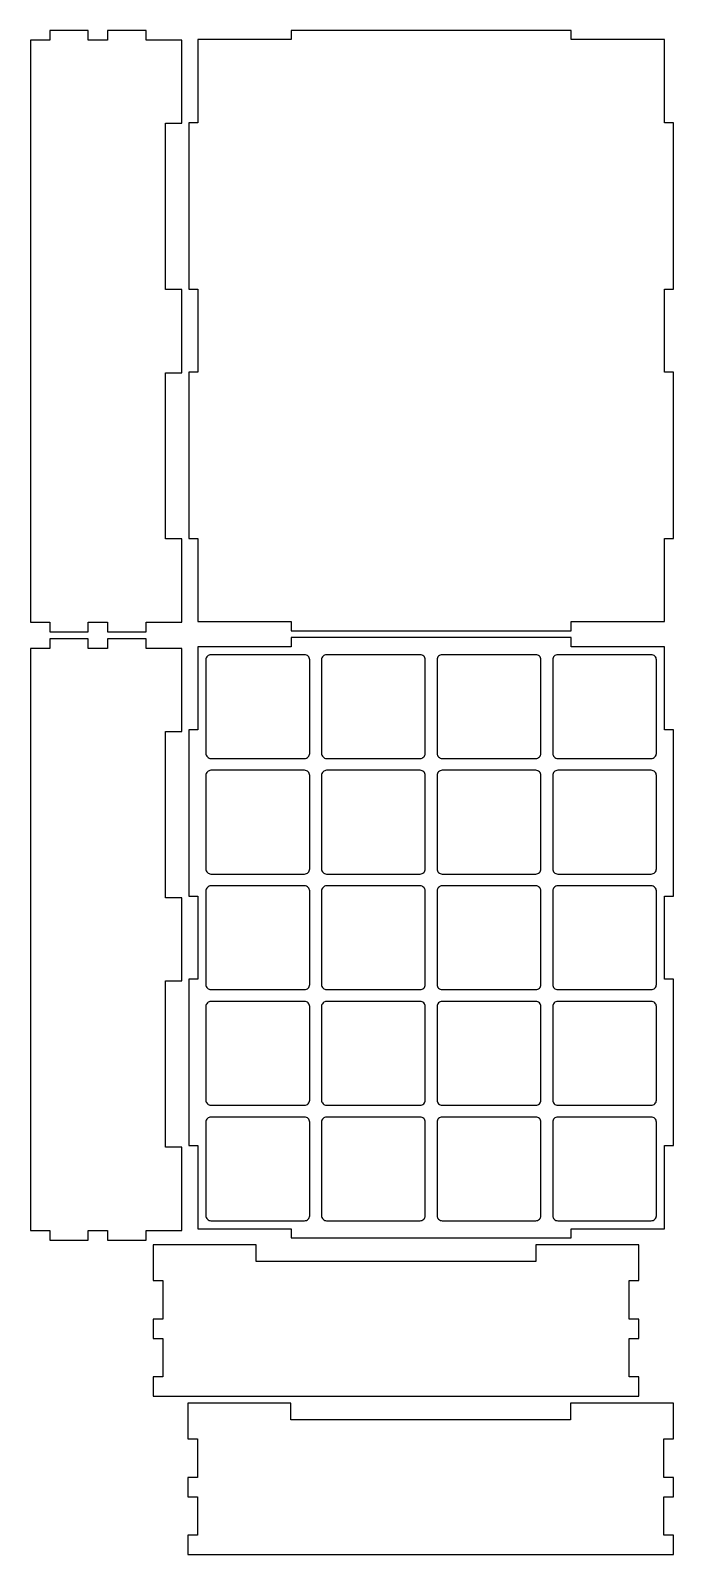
# Model space of a CAD drawing. Header units: inches. Extents: x -20.5 to -11.3, y -21.7 to 0.1.
import ezdxf

# ---------------------------------------------------------------- set-up
doc = ezdxf.new("R2010")
doc.units = ezdxf.units.IN
doc.layers.get('0').update_dxf_attribs({"linetype": 'CONTINUOUS'})

msp = doc.modelspace()

# ---------------------------------------------------------------- linework, layer by layer
for points in [[(-20.196, 0.006), (-20.472, 0.006), (-20.472, -8.321), (-20.196, -8.321), (-20.196, -8.459), (-19.645, -8.459), (-19.645, -8.321), (-19.37, -8.321), (-19.37, -8.459), (-18.819, -8.459), (-18.819, -8.321), (-18.307, -8.321), (-18.307, -7.131), (-18.543, -7.131), (-18.543, -4.752), (-18.307, -4.752), (-18.307, -3.563), (-18.543, -3.563), (-18.543, -1.184), (-18.307, -1.184), (-18.307, 0.006), (-18.819, 0.006), (-18.819, 0.144), (-19.37, 0.144), (-19.37, 0.006), (-19.645, 0.006), (-19.645, 0.144), (-20.196, 0.144)], [(-18.077, -7.123), (-18.077, -8.313), (-16.742, -8.313), (-16.742, -8.443), (-12.738, -8.443), (-12.738, -8.313), (-11.404, -8.313), (-11.404, -7.123), (-11.274, -7.123), (-11.274, -4.744), (-11.404, -4.744), (-11.404, -3.555), (-11.274, -3.555), (-11.274, -1.176), (-11.404, -1.176), (-11.404, 0.014), (-12.738, 0.014), (-12.738, 0.144), (-16.742, 0.144), (-16.742, 0.014), (-18.077, 0.014), (-18.077, -1.176), (-18.207, -1.176), (-18.207, -3.555), (-18.077, -3.555), (-18.077, -4.744), (-18.207, -4.744), (-18.207, -7.123)], [(-20.472, -17.023), (-20.196, -17.023), (-20.196, -17.161), (-19.645, -17.161), (-19.645, -17.023), (-19.37, -17.023), (-19.37, -17.161), (-18.819, -17.161), (-18.819, -17.023), (-18.307, -17.023), (-18.307, -15.834), (-18.543, -15.834), (-18.543, -13.455), (-18.307, -13.455), (-18.307, -12.265), (-18.543, -12.265), (-18.543, -9.886), (-18.307, -9.886), (-18.307, -8.696), (-18.819, -8.696), (-18.819, -8.559), (-19.37, -8.559), (-19.37, -8.696), (-19.645, -8.696), (-19.645, -8.559), (-20.196, -8.559), (-20.196, -8.696), (-20.472, -8.696)], [(-18.077, -8.673), (-18.077, -9.862), (-18.207, -9.862), (-18.207, -12.241), (-18.077, -12.241), (-18.077, -13.431), (-18.207, -13.431), (-18.207, -15.81), (-18.077, -15.81), (-18.077, -17), (-16.742, -17), (-16.742, -17.13), (-12.738, -17.13), (-12.738, -17), (-11.404, -17), (-11.404, -15.81), (-11.274, -15.81), (-11.274, -13.431), (-11.404, -13.431), (-11.404, -12.241), (-11.274, -12.241), (-11.274, -9.862), (-11.404, -9.862), (-11.404, -8.673), (-12.738, -8.673), (-12.738, -8.543), (-16.742, -8.543), (-16.742, -8.673)], [(-18.581, -18.293), (-18.719, -18.293), (-18.719, -18.568), (-18.581, -18.568), (-18.581, -19.119), (-18.719, -19.119), (-18.719, -19.395), (-11.77, -19.395), (-11.77, -19.119), (-11.907, -19.119), (-11.907, -18.568), (-11.77, -18.568), (-11.77, -18.293), (-11.907, -18.293), (-11.907, -17.741), (-11.77, -17.741), (-11.77, -17.23), (-13.242, -17.23), (-13.242, -17.466), (-17.246, -17.466), (-17.246, -17.23), (-18.719, -17.23), (-18.719, -17.741), (-18.581, -17.741)], [(-11.274, -20.558), (-11.411, -20.558), (-11.411, -20.007), (-11.274, -20.007), (-11.274, -19.495), (-12.746, -19.495), (-12.746, -19.731), (-16.75, -19.731), (-16.75, -19.495), (-18.222, -19.495), (-18.222, -20.007), (-18.085, -20.007), (-18.085, -20.558), (-18.222, -20.558), (-18.222, -20.833), (-18.085, -20.833), (-18.085, -21.385), (-18.222, -21.385), (-18.222, -21.66), (-11.274, -21.66), (-11.274, -21.385), (-11.411, -21.385), (-11.411, -20.833), (-11.274, -20.833)]]:
    msp.add_lwpolyline(points, close=True)
for points in [[(-17.89, -8.787, 0.414214), (-17.963, -8.86), (-17.963, -10.198, 0.414214), (-17.89, -10.271), (-16.551, -10.271, 0.414214), (-16.478, -10.198), (-16.478, -8.86, 0.414214), (-16.551, -8.787)], [(-14.825, -8.86, 0.414214), (-14.898, -8.787), (-16.236, -8.787, 0.414214), (-16.309, -8.86), (-16.309, -10.198, 0.414214), (-16.236, -10.271), (-14.898, -10.271, 0.414214), (-14.825, -10.198)], [(-13.171, -8.86, 0.414214), (-13.244, -8.787), (-14.583, -8.787, 0.414214), (-14.656, -8.86), (-14.656, -10.198, 0.414214), (-14.583, -10.271), (-13.244, -10.271, 0.414214), (-13.171, -10.198)], [(-11.518, -8.86, 0.414214), (-11.591, -8.787), (-12.929, -8.787, 0.414214), (-13.002, -8.86), (-13.002, -10.198, 0.414214), (-12.929, -10.271), (-11.591, -10.271, 0.414214), (-11.518, -10.198)], [(-16.478, -10.513, 0.414214), (-16.551, -10.441), (-17.89, -10.441, 0.414214), (-17.963, -10.513), (-17.963, -11.852, 0.414214), (-17.89, -11.925), (-16.551, -11.925, 0.414214), (-16.478, -11.852)], [(-14.825, -10.513, 0.414214), (-14.898, -10.441), (-16.236, -10.441, 0.414214), (-16.309, -10.513), (-16.309, -11.852, 0.414214), (-16.236, -11.925), (-14.898, -11.925, 0.414214), (-14.825, -11.852)], [(-14.656, -11.852, 0.414214), (-14.583, -11.925), (-13.244, -11.925, 0.414214), (-13.171, -11.852), (-13.171, -10.513, 0.414214), (-13.244, -10.441), (-14.583, -10.441, 0.414214), (-14.656, -10.513)], [(-13.002, -11.852, 0.414214), (-12.929, -11.925), (-11.591, -11.925, 0.414214), (-11.518, -11.852), (-11.518, -10.513, 0.414214), (-11.591, -10.441), (-12.929, -10.441, 0.414214), (-13.002, -10.513)], [(-16.478, -12.167, 0.414214), (-16.551, -12.094), (-17.89, -12.094, 0.414214), (-17.963, -12.167), (-17.963, -13.506, 0.414214), (-17.89, -13.578), (-16.551, -13.578, 0.414214), (-16.478, -13.506)], [(-16.309, -13.506, 0.414214), (-16.236, -13.578), (-14.898, -13.578, 0.414214), (-14.825, -13.506), (-14.825, -12.167, 0.414214), (-14.898, -12.094), (-16.236, -12.094, 0.414214), (-16.309, -12.167)], [(-14.656, -13.506, 0.414214), (-14.583, -13.578), (-13.244, -13.578, 0.414214), (-13.171, -13.506), (-13.171, -12.167, 0.414214), (-13.244, -12.094), (-14.583, -12.094, 0.414214), (-14.656, -12.167)], [(-13.002, -13.506, 0.414214), (-12.929, -13.578), (-11.591, -13.578, 0.414214), (-11.518, -13.506), (-11.518, -12.167, 0.414214), (-11.591, -12.094), (-12.929, -12.094, 0.414214), (-13.002, -12.167)], [(-16.478, -13.82, 0.414214), (-16.551, -13.748), (-17.89, -13.748, 0.414214), (-17.963, -13.82), (-17.963, -15.159, 0.414214), (-17.89, -15.232), (-16.551, -15.232, 0.414214), (-16.478, -15.159)], [(-16.309, -15.159, 0.414214), (-16.236, -15.232), (-14.898, -15.232, 0.414214), (-14.825, -15.159), (-14.825, -13.82, 0.414214), (-14.898, -13.748), (-16.236, -13.748, 0.414214), (-16.309, -13.82)], [(-14.656, -15.159, 0.414214), (-14.583, -15.232), (-13.244, -15.232, 0.414214), (-13.171, -15.159), (-13.171, -13.82, 0.414214), (-13.244, -13.748), (-14.583, -13.748, 0.414214), (-14.656, -13.82)], [(-13.002, -15.159, 0.414214), (-12.929, -15.232), (-11.591, -15.232, 0.414214), (-11.518, -15.159), (-11.518, -13.82, 0.414214), (-11.591, -13.748), (-12.929, -13.748, 0.414214), (-13.002, -13.82)], [(-17.89, -15.401, 0.414214), (-17.963, -15.474), (-17.963, -16.813, 0.414214), (-17.89, -16.885), (-16.551, -16.885, 0.414214), (-16.478, -16.813), (-16.478, -15.474, 0.414214), (-16.551, -15.401)], [(-16.309, -16.813, 0.414214), (-16.236, -16.885), (-14.898, -16.885, 0.414214), (-14.825, -16.813), (-14.825, -15.474, 0.414214), (-14.898, -15.401), (-16.236, -15.401, 0.414214), (-16.309, -15.474)], [(-14.656, -16.813, 0.414214), (-14.583, -16.885), (-13.244, -16.885, 0.414214), (-13.171, -16.813), (-13.171, -15.474, 0.414214), (-13.244, -15.401), (-14.583, -15.401, 0.414214), (-14.656, -15.474)], [(-13.002, -16.813, 0.414214), (-12.929, -16.885), (-11.591, -16.885, 0.414214), (-11.518, -16.813), (-11.518, -15.474, 0.414214), (-11.591, -15.401), (-12.929, -15.401, 0.414214), (-13.002, -15.474)]]:
    msp.add_lwpolyline(points, format="xyb", close=True)

doc.saveas('drawing.dxf')
